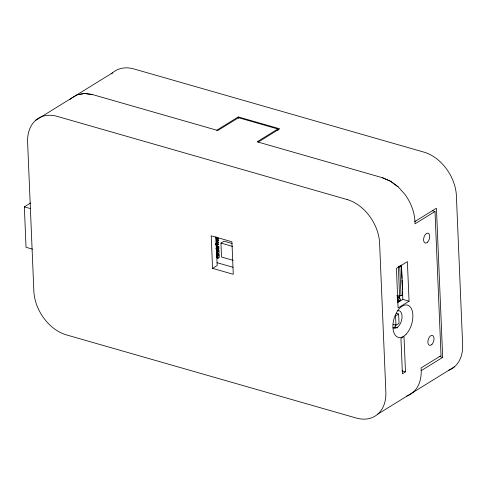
<?xml version="1.0" encoding="UTF-8"?>
<svg xmlns="http://www.w3.org/2000/svg" width="487" height="487" viewBox="0 0 487 487"><rect width="100%" height="100%" fill="white"/><g stroke="black" fill="none" stroke-linecap="round" stroke-linejoin="round"><path stroke-width="0.73" d="M216.654 243.524C221.36 239.537 212.235 247.944 218.304 244.711L218.188 242.575M217.695 244.456L218.188 244.815L217.537 244.687M216.039 240.054L215.972 239.525M216.386 248.321L215.96 248.613L216.52 248.68L216.137 248.565L216.459 247.98L215.966 247.98M216.441 252.455L216.49 251.925M216.307 256.88L216.867 256.941L216.465 256.107M218.219 242.666L217.506 242.325C215.686 242.136 215.187 245.892 216.952 245.545C217.823 242.52 214.737 242.623 216.258 245.485M217.604 242.374C212.953 244.486 220.355 241.814 216.191 242.149M397.702 301.69A0.773 0.542 55.6 0 0 397.989 301.636L400.284 300.156A0.773 0.542 55.6 0 0 400.326 299.219L399.827 298.458A1.546 1.108 58.3 0 0 398.853 297.691L398.384 297.417A1.035 0.566 -74 0 0 398.963 296.108A0.773 0.554 58.3 0 1 399.553 295.585A1.546 0.67 -2.4 0 0 400.996 295.633L402.019 295.439A0.773 0.664 -40.4 0 0 402.719 294.605L401.568 267.174L401.051 266.559A0.773 0.664 -40.4 0 0 400.29 266.005L399.267 266.194A0.773 0.554 58.3 0 1 399.109 266.127M397.989 301.636L400.284 300.156M35.685 120.295L112.503 72.849M32.495 249.149L26.042 247.299L24.35 206.853L30.626 202.976M216.77 130.212L238.271 116.935L279.684 128.811L258.183 142.088M277.937 130.382L277.876 128.988L257.148 141.79L382.624 177.779L390.617 181.28L398.159 186.862L404.752 194.161A38.68 27.637 58.3 0 1 414.936 221.5L415.034 223.819L435.001 211.492L441.039 355.601L421.078 367.935L421.176 370.254A38.698 27.649 58.3 0 1 406.809 396.041M216.35 238.654L216.453 241.211M217.269 238.088L218.456 238.289L218.566 240.846L217.336 241.607L216.715 241.424L216.849 240.864L216.715 241.424M216.63 239.336C217.287 238.35 215.741 239.671 216.782 239.239M216.612 238.867L217.232 239.05L218.456 238.289M216.435 240.748L216.697 240.962M218.206 240.882L217.281 241.449L215.832 241.035M233.224 260.381L221.536 257.026L220.952 243.08L224.02 241.187L232.062 243.488M216.697 246.921L216.8 249.478M217.616 246.349L218.803 246.556L218.913 249.113L217.683 249.868L217.062 249.691L217.196 249.131L217.062 249.691M216.977 247.597L216.563 247.481L216.977 247.597L217.111 247.037M218.553 249.149L218.444 246.592L217.525 247.159L216.076 246.745M216.952 247.134L217.573 247.311L218.803 246.556M216.782 249.015L217.044 249.228M217.786 250.482L218.98 250.689L219.083 253.246L217.859 254.001L217.232 253.824L217.372 253.264L217.232 253.824M217.147 251.73C217.811 250.744 216.258 252.065 217.299 251.639M217.129 251.268L217.75 251.444L218.98 250.689M218.724 253.277L217.805 253.849L216.356 253.435M217.044 255.188L217.147 257.745M217.963 254.616L219.15 254.823L219.26 257.38L218.03 258.134L217.409 257.958L217.543 257.398M217.324 255.864L216.91 255.748L217.324 255.864L217.458 255.304M217.299 255.401L217.92 255.578L219.15 254.823M217.129 257.276L217.391 257.495M212.563 268.361L233.273 274.297L231.909 241.753L211.2 235.818L212.563 268.361L217.172 265.512L215.966 236.755M399.9 295.365A0.773 0.554 58.3 0 0 399.882 295.536L398.963 296.108L396.802 295.487M397.702 298.397L398.853 297.691M399.827 298.458L397.52 299.882L398.019 300.643A0.773 0.542 55.6 0 0 398.902 301.009M397.678 302.61L402.84 299.42L409.05 301.203L407.388 261.616L396.424 268.392L398.08 307.973L409.05 301.203M395.955 325.213L399.03 323.319L398.64 314.018L395.566 315.917L395.955 325.213L393.119 324.397M393.636 328.116L395.377 327.039L395.286 324.799M405.482 371.843L402.414 373.736L400.935 338.404L404.003 336.511L405.482 371.843L402.031 370.851M421.188 370.65L442.689 357.379L436.437 208.223L414.936 221.5L414.918 221.104M377.79 414.114L413.11 392.303M412.994 392.406L454.456 366.808M277.876 128.988L238.539 117.702L217.805 130.504L92.329 94.515L84.434 93.455L77.177 94.801L71.041 98.447A38.68 27.637 58.3 0 0 69.976 99.451M217.506 242.325L216.161 243.159M398.183 266.693A0.773 0.554 58.3 0 0 398.348 266.766A1.546 0.67 -2.4 0 0 399.79 266.809L400.813 266.614A0.773 0.664 -40.4 0 1 401.568 267.174M77.177 94.801L84.549 93.455L92.536 94.575M432.237 210.701L435.001 211.492M215.924 237.699L218.097 238.326L217.178 238.892L215.729 238.478M220.952 243.08L232.64 246.434M216.094 242.069L217.33 242.423M396.948 297.003L398.384 297.417M216.271 245.965L218.444 246.592M216.179 249.301L217.628 249.715M216.441 250.099L218.614 250.72L217.695 251.292L216.246 250.878M216.307 252.698L216.691 252.814M217.372 253.264L216.8 253.24L217.214 253.362M216.618 254.232L218.791 254.853L217.872 255.425L216.417 255.005M216.526 257.568L217.975 257.982M396.509 313.409L398.64 314.018M24.35 206.853L30.084 208.497M217.032 262.694L232.981 267.272M394.507 326.984L397.429 327.824M439.237 356.387L442.689 357.379M217.628 244.632L218.273 244.62M382.417 177.725L390.507 181.213L398.159 186.862M400.29 266.005L400.813 266.614M401.398 265.062L401.964 278.509M402.025 280.001L402.432 289.71M402.493 291.208L402.84 299.42M399.79 266.809L400.996 295.633M398.348 266.766L399.553 295.585M238.271 116.935L238.326 118.329M217.232 239.05L217.336 241.607M217.573 247.311L217.683 249.868M217.75 251.444L217.859 254.001M217.92 255.578L218.03 258.134M111.456 73.829A38.698 27.649 58.3 0 1 133.791 68.91L424.086 152.175A38.698 27.649 58.3 0 1 456.38 195.5L462.65 345.052A38.698 27.649 58.3 0 1 448.271 370.437M397.739 310.724A9.028 4.967 -74 0 1 401.507 320.635A9.028 4.967 -74 0 1 393.119 327.538M399.882 295.536A2.581 1.418 -74 0 1 399.2 298.026M399.559 300.211A0.773 0.542 55.6 0 1 399.37 300.777M216.867 251.055L216.818 253.703L216.867 251.055M347.097 199.53L57.216 116.381A38.698 27.649 58.3 0 0 27.619 142.338L33.853 291.104A38.698 27.649 58.3 0 0 66.372 334.879L356.259 418.029A38.698 27.649 58.3 0 0 385.856 392.065L379.617 243.305A38.698 27.649 58.3 0 0 347.097 199.53M406.085 334.222A16.771 9.229 -74 0 0 409.5 306.177A16.771 9.229 -74 0 0 393.088 323.265A16.771 9.229 -74 0 0 406.085 334.222M431.932 344.376A5.162 2.837 -74 0 0 432.98 335.744A5.162 2.837 -74 0 0 427.933 341.003A5.162 2.837 -74 0 0 431.932 344.376M427.647 242.106A5.162 2.837 -74 0 0 428.694 233.474A5.162 2.837 -74 0 0 423.647 238.733A5.162 2.837 -74 0 0 427.647 242.106"/></g></svg>
